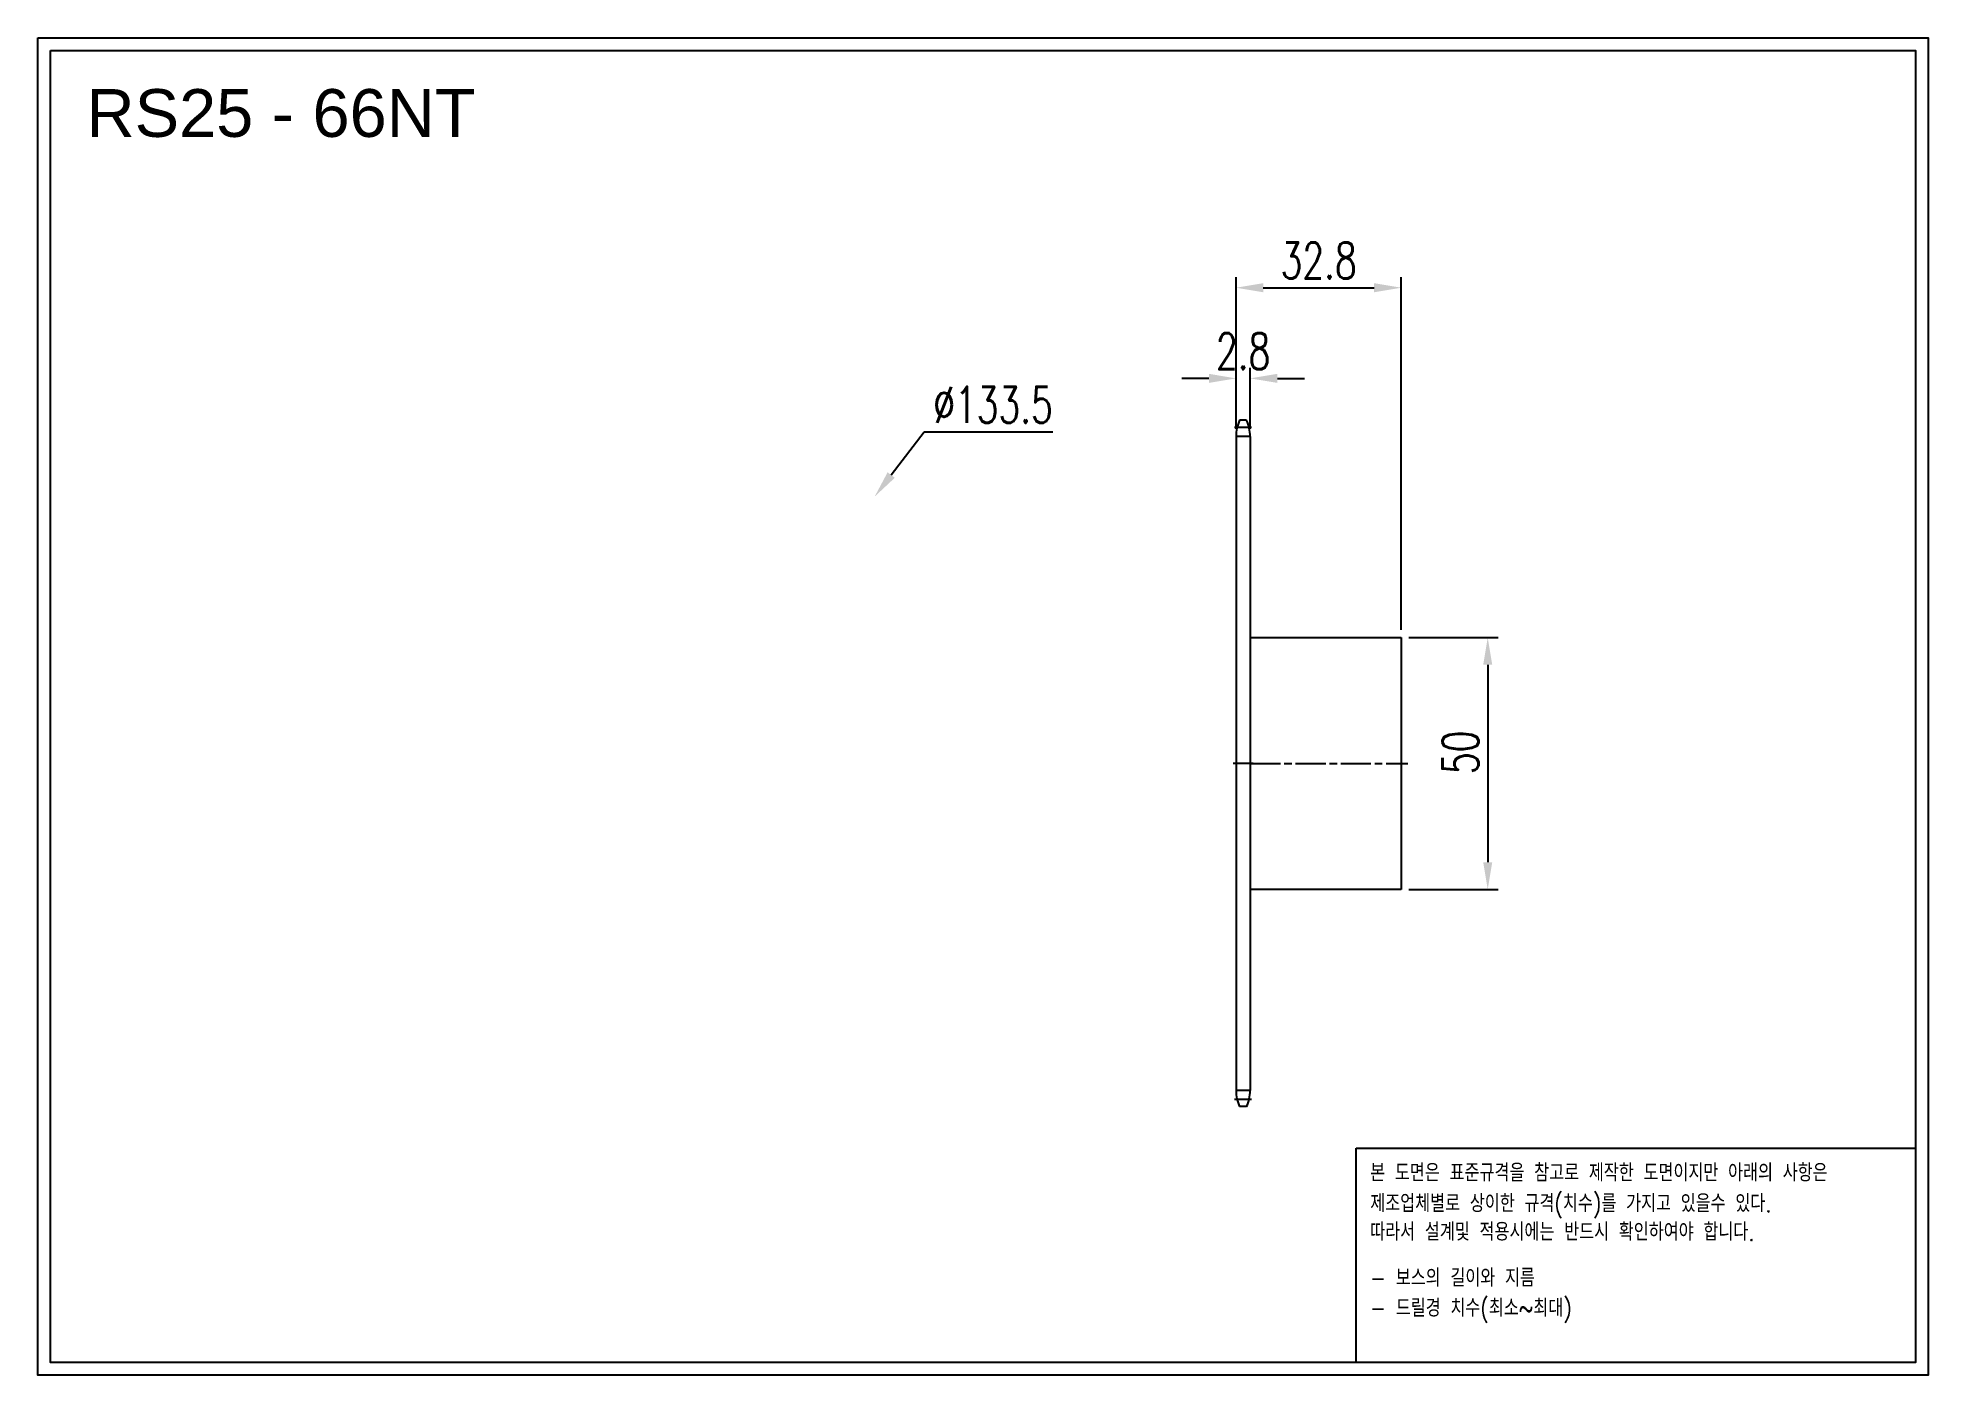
# Model space of a CAD drawing. Header units: millimetres. Extents: x -65359 to -64983, y 2417 to 2683.
import ezdxf

# ---------------------------------------------------------------- set-up
doc = ezdxf.new("R2010")
doc.units = ezdxf.units.MM
for name, pattern in [('AM_ISO02W050', [7.5, 6, -1.5]), ('AM_ISO02W050x2', [3.75, 3, -0.75]), ('AM_ISO08W050', [18, 12, -1.5, 3, -1.5]), ('AM_ISO08W050x2', [9, 6, -0.75, 1.5, -0.75])]:
    doc.linetypes.add(name, pattern=pattern)
for name, color, linetype, lineweight in [('AM_3N', 6, 'AM_ISO02W050', 25), ('AM_7', 4, 'AM_ISO08W050', 25), ('AM_7N', 4, 'AM_ISO08W050', 25)]:
    doc.layers.add(name, color=color, linetype=linetype, lineweight=lineweight)
doc.layers.add('S-DIM', color=7, linetype='Continuous')
doc.styles.add('HAN', font='ROMANS.shx', dxfattribs={"width": 0.7, "bigfont": 'whgtxt.shx'})
doc.styles.add('HSG', font='SIMPLEX.shx', dxfattribs={"width": 0.7, "bigfont": 'HSG.shx'})
doc.styles.get("Standard").update_dxf_attribs({"font": 'arial.ttf'})
doc.dimstyles.new('APP16', dxfattribs={"dimscale": 3, "dimtxt": 2.4, "dimasz": 1.8, "dimexe": 0.7, "dimexo": 0.5, "dimgap": 0.6, "dimtad": 1, "dimtoh": 1, "dimdec": 1, "dimrnd": 0.01, "dimzin": 9, "dimdsep": 46, "dimtxsty": 'HSG', "dimcen": 0, "dimclrd": 1, "dimclre": 1, "dimclrt": 256, "dimazin": 2, "dimtp": 1, "dimtm": 1, "dimtfac": 0.5, "dimtdec": 1, "dimtofl": 0, "dimtmove": 0, "dimatfit": 3, "dimfxl": 0, "dimtvp": 1, "dimtolj": 2, "dimlwd": -1, "dimlwe": -1, "dimarcsym": 0})

# ---------------------------------------------------------------- blocks, each defined once
blk = doc.blocks.new('*D2')
at = {"layer": 'Defpoints', "color": 0, "transparency": 16777216}
for p in [(-65087.68, 2563.61), (-65087.68, 2513.61), (-65070.49, 2513.61)]:
    blk.add_point(p, dxfattribs=at)
at = {"layer": 'S-DIM', "color": 1, "transparency": 16777216}
for p, q in [((-65086.18, 2563.61), (-65068.39, 2563.61)), ((-65070.49, 2558.21), (-65070.49, 2519.01)), ((-65086.18, 2513.61), (-65068.39, 2513.61))]:
    blk.add_line(p, q, dxfattribs=at)
for points in [[(-65071.39, 2558.21), (-65069.59, 2558.21), (-65070.49, 2563.61)], [(-65071.39, 2519.01), (-65069.59, 2519.01), (-65070.49, 2513.61)]]:
    blk.add_solid(points, dxfattribs=at)
at = {"layer": 'S-DIM', "transparency": 16777216, "insert": (-65075.89, 2540.82), "char_height": 7.2, "attachment_point": 5, "rotation": 90, "style": 'HSG'}
blk.add_mtext('\\A2;50', dxfattribs=at)
blk = doc.blocks.new('fuyjgdhj')
for p, q in [((-66198.52, 424.71), (-66168.52, 424.71)), ((-66168.52, 424.71), (-66168.52, 374.71)), ((-66168.52, 374.71), (-66198.52, 374.71))]:
    blk.add_line(p, q)
at = {"layer": 'AM_7N', "linetype": 'AM_ISO08W050x2'}
blk.add_line((-66198.52, 399.71), (-66167.17, 399.71), dxfattribs=at)
blk = doc.blocks.new('*D3')
at = {"layer": 'Defpoints', "color": 0, "transparency": 16777216}
for p in [(-65192.28, 2591.59), (-65273.42, 2485.64)]:
    blk.add_point(p, dxfattribs=at)
at = {"layer": 'S-DIM', "color": 1, "transparency": 16777216}
for p, q in [((-65182.45, 2604.42), (-65188.99, 2595.88)), ((-65156.89, 2604.42), (-65182.45, 2604.42))]:
    blk.add_line(p, q, dxfattribs=at)
blk.add_solid([(-65189.71, 2596.42), (-65188.28, 2595.33), (-65192.28, 2591.59)], dxfattribs=at)
at = {"layer": 'S-DIM', "transparency": 16777216, "insert": (-65168.77, 2609.82), "char_height": 7.2, "attachment_point": 5, "style": 'HSG'}
blk.add_mtext('\\A2;∅133.5', dxfattribs=at)
blk = doc.blocks.new('*D4')
at = {"layer": 'Defpoints', "color": 0, "transparency": 16777216}
for p in [(-65117.68, 2615.07), (-65120.48, 2603.54), (-65117.68, 2603.54)]:
    blk.add_point(p, dxfattribs=at)
at = {"layer": 'S-DIM', "color": 1, "transparency": 16777216}
for p, q in [((-65125.88, 2615.07), (-65131.28, 2615.07)), ((-65120.48, 2605.04), (-65120.48, 2617.17)), ((-65117.68, 2605.04), (-65117.68, 2617.17)), ((-65112.28, 2615.07), (-65106.88, 2615.07))]:
    blk.add_line(p, q, dxfattribs=at)
for points in [[(-65125.88, 2615.97), (-65125.88, 2614.17), (-65120.48, 2615.07)], [(-65112.28, 2615.97), (-65112.28, 2614.17), (-65117.68, 2615.07)]]:
    blk.add_solid(points, dxfattribs=at)
at = {"layer": 'S-DIM', "transparency": 16777216, "insert": (-65119.08, 2620.47), "char_height": 7.2, "attachment_point": 5, "style": 'HSG'}
blk.add_mtext('\\A2;2.8', dxfattribs=at)
blk = doc.blocks.new('*D5')
at = {"layer": 'Defpoints', "color": 0, "transparency": 16777216}
for p in [(-65087.68, 2633.07), (-65120.48, 2603.54), (-65087.68, 2563.61)]:
    blk.add_point(p, dxfattribs=at)
at = {"layer": 'S-DIM', "color": 1, "transparency": 16777216}
for p, q in [((-65120.48, 2605.04), (-65120.48, 2635.17)), ((-65115.08, 2633.07), (-65093.08, 2633.07)), ((-65087.68, 2565.11), (-65087.68, 2635.17))]:
    blk.add_line(p, q, dxfattribs=at)
for points in [[(-65115.08, 2633.97), (-65115.08, 2632.17), (-65120.48, 2633.07)], [(-65093.08, 2633.97), (-65093.08, 2632.17), (-65087.68, 2633.07)]]:
    blk.add_solid(points, dxfattribs=at)
at = {"layer": 'S-DIM', "transparency": 16777216, "insert": (-65104.08, 2638.47), "char_height": 7.2, "attachment_point": 5, "style": 'HSG'}
blk.add_mtext('\\A2;32.8', dxfattribs=at)
blk = doc.blocks.new('notice1')
at = {"color": 4}
blk.add_lwpolyline([(-22142.12, 1735.9), (-22053.8, 1735.9), (-22053.8, 1702.07), (-22142.12, 1702.07)], close=True, dxfattribs=at)
at = {"color": 4, "style": 'HAN', "width": 0.8}
for s, p in [('본 도면은 표준규격을 참고로 제작한 도면이지만 아래의 사항은', (-22139.9, 1730.62)), ('제조업체별로 상이한 규격(치수)를 가지고 있을수 있다.', (-22139.9, 1725.78)), ('따라서 설계및 적용시에는 반드시 확인하여야 합니다.', (-22139.9, 1721.28)), ('- 보스의 길이와 지름', (-22139.9, 1714.03)), ('- 드릴경 치수(최소~최대)', (-22139.9, 1709.27))]:
    blk.add_text(s, height=2.7949, dxfattribs=at).set_placement(p)

msp = doc.modelspace()

# ---------------------------------------------------------------- linework, layer by layer
for p, q in [((-65118.39, 2606.74), (-65119.78, 2606.74)), ((-65120.48, 2603.54), (-65120.48, 2473.67)), ((-65117.68, 2603.54), (-65117.68, 2473.67)), ((-65118.39, 2470.47), (-65119.78, 2470.47))]:
    msp.add_line(p, q)
for points in [[(-65358.53, 2682.69), (-64982.98, 2682.69), (-64982.98, 2417.15), (-65358.53, 2417.15)], [(-65356, 2680.16), (-64985.51, 2680.16), (-64985.51, 2419.68), (-65356, 2419.68)]]:
    msp.add_lwpolyline(points, close=True)
for centre, start, end in [((-65112.88, 2603.54), 155.0989, 180), ((-65125.28, 2603.54), 0, 24.9011), ((-65112.88, 2473.67), 180, 204.9011), ((-65125.28, 2473.67), 335.0989, 0)]:
    msp.add_arc(centre, 7.6, start, end)
at = {"layer": 'AM_3N', "linetype": 'AM_ISO02W050x2'}
for p, q in [((-65117.68, 2603.54), (-65120.48, 2603.54)), ((-65117.68, 2473.67), (-65120.48, 2473.67))]:
    msp.add_line(p, q, dxfattribs=at)
at = {"layer": 'AM_7', "linetype": 'AM_ISO08W050x2'}
for p, q in [((-65117.41, 2605.34), (-65120.79, 2605.34)), ((-65117.1, 2538.62), (-65121.07, 2538.62)), ((-65117.41, 2471.87), (-65120.79, 2471.87))]:
    msp.add_line(p, q, dxfattribs=at)

# ---------------------------------------------------------------- block references
msp.add_blockref('fuyjgdhj', (1080.84, 2138.9))
at = {"xscale": 1.257984, "yscale": 1.257984, "zscale": 1.257984}
msp.add_blockref('notice1', (-37242.19, 278.51), dxfattribs=at)

# ---------------------------------------------------------------- texts
msp.add_text('RS25 - 66NT', height=9.4834).set_placement((-65348.86, 2663.02))

# ---------------------------------------------------------------- dimensions: what is measured, and where the dimension line sits
at = {"layer": 'S-DIM'}
dim = msp.add_linear_dim(base=(-65087.68, 2633.07), p1=(-65120.48, 2603.54), p2=(-65087.68, 2563.61), dimstyle='APP16', dxfattribs=at)
dim.commit()
dim.dimension.update_dxf_attribs({"geometry": '*D5', "text_midpoint": (-65104.08, 2638.47)})
dim = msp.add_linear_dim(base=(-65117.68, 2615.07), p1=(-65120.48, 2603.54), p2=(-65117.68, 2603.54), dimstyle='APP16', dxfattribs=at)
dim.commit()
dim.dimension.update_dxf_attribs({"geometry": '*D4', "text_midpoint": (-65119.08, 2615.07), "dimtype": 128})
dim = msp.add_diameter_dim_2p(p1=(-65273.42, 2485.64), p2=(-65192.28, 2591.59), dimstyle='APP16', dxfattribs=at)
dim.commit()
dim.dimension.update_dxf_attribs({"geometry": '*D3', "text_midpoint": (-65168.77, 2604.42), "dimtype": 131})
dim = msp.add_linear_dim(base=(-65070.49, 2513.61), p1=(-65087.68, 2563.61), p2=(-65087.68, 2513.61), angle=90, dimstyle='APP16', dxfattribs=at)
dim.commit()
dim.dimension.update_dxf_attribs({"geometry": '*D2', "text_midpoint": (-65070.49, 2540.82), "dimtype": 128})

doc.saveas('drawing.dxf')
